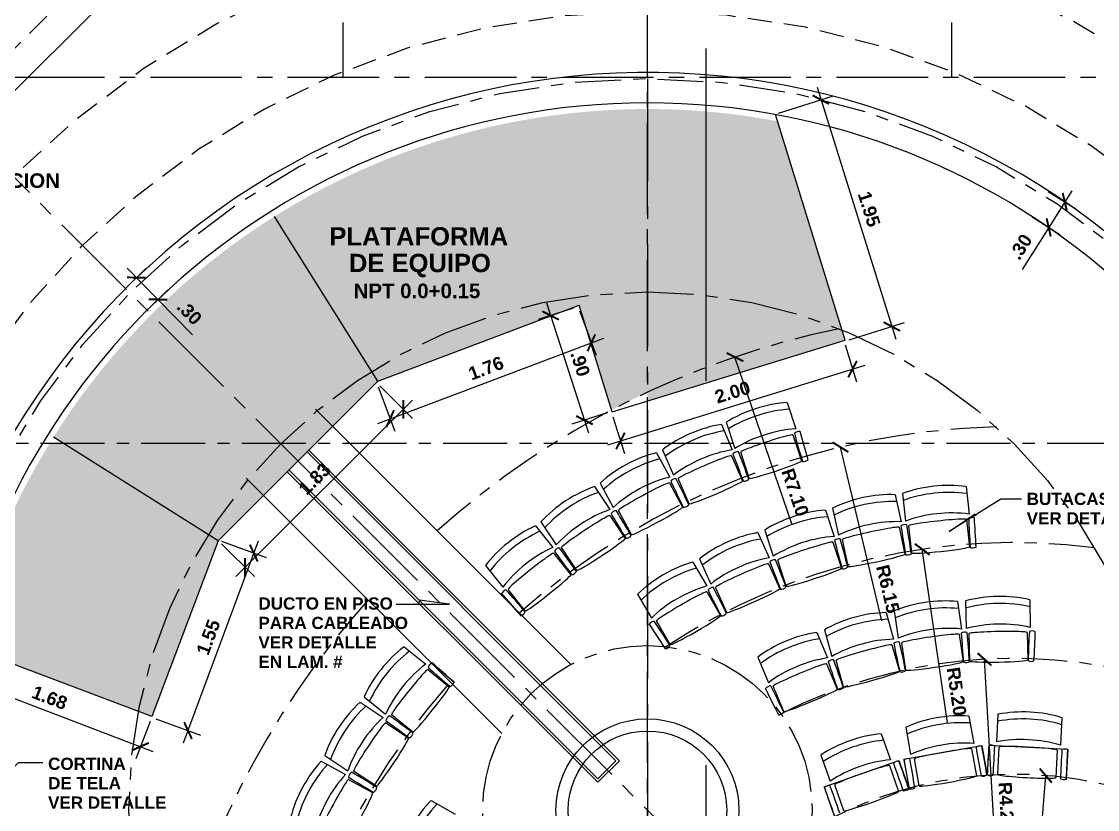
# Model space of a CAD drawing. Extents: x 504.5 to 598.6, y 648.3 to 688.4.
# Drawn here: x 520.12 to 528.94, y 668.08 to 674.54 of the extents above; entities that cross this region are included whole.
import ezdxf

# ---------------------------------------------------------------- set-up
doc = ezdxf.new("R2010")
doc.units = 0
doc.header["$MEASUREMENT"] = 0
for name, pattern in [('ACAD_ISO10W100', [18.5, 12, -3, 0.5, -3]), ('CENTER2', [1.125, 0.75, -0.125, 0.125, -0.125]), ('HIDDEN', [0.375, 0.25, -0.125])]:
    doc.linetypes.add(name, pattern=pattern)
doc.layers.get('0').update_dxf_attribs({"linetype": 'CONTINUOUS'})
doc.layers.get('DEFPOINTS').update_dxf_attribs({"linetype": 'CONTINUOUS'})
for name, color, linetype in [('2', 1, 'CONTINUOUS'), ('4', 3, 'CONTINUOUS'), ('6', 7, 'CONTINUOUS'), ('butacas', 1, 'CONTINUOUS'), ('EJES', 6, 'CENTER2'), ('equipo', 5, 'CONTINUOUS'), ('paredes', 2, 'CONTINUOUS'), ('PISO', 9, 'CONTINUOUS'), ('PROYECCIONES', 6, 'HIDDEN'), ('PUERTAS', 1, 'CONTINUOUS')]:
    doc.layers.add(name, color=color, linetype=linetype)
doc.styles.add('ALR4', font='sanssb__.ttf')
doc.dimstyles.new('1-50', dxfattribs={"dimscale": 0.6, "dimtxt": 0.18, "dimasz": 0.18, "dimexe": 0.18, "dimexo": 0.0625, "dimgap": 0.09, "dimtad": 1, "dimzin": 4, "dimdsep": 46, "dimtxsty": 'Standard', "dimblk1": 'ARCHTICK', "dimblk2": 'ARCHTICK', "dimsah": 1, "dimcen": 0.09, "dimdle": 0.18, "dimclrd": 6, "dimclre": 6, "dimclrt": 1, "dimadec": 0, "dimazin": 0, "dimtfac": 1, "dimtofl": 0, "dimtmove": 0, "dimatfit": 3, "dimldrblk": 'ARCHTICK', "dimfxl": 1, "dimtolj": 1, "dimtzin": 4, "dimarcsym": 0})

# ---------------------------------------------------------------- blocks, each defined once
blk = doc.blocks.new('butacas')
at = {"layer": 'butacas'}
for p, q in [((1.1466, 3.3432), (1.2163, 3.1273)), ((0.6466, 3.1819), (0.7162, 2.966)), ((0.6059, 3.1637), (0.6956, 2.9553)), ((1.1915, 3.078), (1.2624, 2.8645)), ((0.0745, 2.9321), (0.1823, 2.7325)), ((0.1234, 2.9558), (0.2131, 2.7474)), ((0.8351, 2.7227), (0.7642, 2.9362)), ((0.6889, 2.9075), (0.778, 2.7009)), ((-0.4343, 2.6545), (-0.3093, 2.4652)), ((-0.3877, 2.6824), (-0.2799, 2.4828)), ((0.1799, 2.6843), (0.2868, 2.4863)), ((0.3416, 2.5128), (0.2525, 2.7195)), ((2.6119, 2.6541), (2.6364, 2.4285)), ((2.0311, 2.5878), (2.0789, 2.366)), ((2.0896, 2.5973), (2.1141, 2.3717)), ((1.5175, 2.4771), (1.5653, 2.2553)), ((-0.3075, 2.4169), (-0.1835, 2.2292)), ((-0.1313, 2.2605), (-0.2382, 2.4584)), ((1.4604, 2.4616), (1.5309, 2.246)), ((2.6159, 2.3848), (2.6402, 2.1611)), ((-0.9166, 2.3331), (-0.7753, 2.1555)), ((-0.8727, 2.3649), (-0.7477, 2.1756)), ((0.961, 2.2982), (1.0316, 2.0826)), ((2.0631, 2.3204), (2.1105, 2.1005)), ((2.1678, 2.1098), (2.1435, 2.3334)), ((0.9058, 2.2769), (0.9984, 2.0698)), ((1.646, 2.0004), (1.5986, 2.2203)), ((-0.58, 1.9673), (-0.704, 2.1551)), ((1.5199, 2.199), (1.5899, 1.9852)), ((-0.7693, 2.1076), (-0.6292, 1.9316)), ((0.3734, 2.0355), (0.487, 1.8391)), ((0.4261, 2.0625), (0.5187, 1.8554)), ((1.1383, 1.8374), (1.0683, 2.0512)), ((-1.3277, 2.0059), (-1.1865, 1.8284)), ((0.9923, 2.0219), (1.0841, 1.8164)), ((-1.1998, 1.7796), (-1.0349, 1.5917)), ((-1.001, 1.6357), (-1.1411, 1.8117)), ((-0.0814, 1.7725), (0.0322, 1.5761)), ((0.4859, 1.7909), (0.5986, 1.5961)), ((0.6503, 1.6225), (0.5585, 1.8279)), ((2.5418, 1.7108), (2.5746, 1.4863)), ((2.608, 1.7163), (2.6123, 1.4894)), ((3.1334, 1.7261), (3.1376, 1.4992)), ((1.957, 1.6212), (2.0177, 1.4026)), ((2.022, 1.6349), (2.0547, 1.4104)), ((0.0115, 1.5294), (0.1487, 1.3204)), ((0.1872, 1.3582), (0.0745, 1.553)), ((1.388, 1.4586), (1.4759, 1.2494)), ((1.4508, 1.4804), (1.5116, 1.2619)), ((2.5557, 1.4419), (2.5882, 1.2193)), ((2.6423, 1.2237), (2.6381, 1.4487)), ((3.1133, 1.4575), (3.1174, 1.2326)), ((-1.9948, 1.3405), (-1.8177, 1.1988)), ((2.0046, 1.3562), (2.0649, 1.1394)), ((2.118, 1.1506), (2.0855, 1.3733)), ((0.9036, 1.2552), (0.9915, 1.046)), ((-1.8011, 1.1535), (-1.6254, 1.0129)), ((-1.7688, 1.212), (-1.5813, 1.0466)), ((1.4687, 1.2017), (1.5558, 0.9943)), ((1.6071, 1.0121), (1.5468, 1.2288)), ((0.9644, 1.0017), (1.0769, 0.7784)), ((1.1177, 0.8103), (1.0306, 1.0177)), ((-2.355, 0.8864), (-2.166, 0.7609)), ((-2.323, 0.9303), (-2.1459, 0.7886)), ((-2.1456, 0.7172), (-1.9581, 0.5927)), ((-1.9223, 0.6418), (-2.098, 0.7824)), ((2.6351, 0.7723), (2.6747, 0.5489)), ((2.8733, 0.7869), (2.8614, 0.5603)), ((3.398, 0.7594), (3.3861, 0.5328)), ((1.9172, 0.628), (1.9929, 0.4141)), ((2.1178, 0.6808), (2.1573, 0.4574)), ((2.101, 0.4182), (2.741, 0.5314)), ((2.741, 0.5314), (2.7846, 0.2853)), ((2.7977, 0.5349), (2.7846, 0.2853)), ((2.7977, 0.5349), (3.4468, 0.5009)), ((-2.6457, 0.4488), (-2.4567, 0.3233)), ((1.4219, 0.4529), (1.4975, 0.239)), ((2.6571, 0.5039), (2.6963, 0.2823)), ((2.8725, 0.2932), (2.8843, 0.5178)), ((3.3588, 0.4929), (3.347, 0.2683)), ((3.4468, 0.5009), (3.4337, 0.2512)), ((-2.6737, 0.4023), (-2.4744, 0.294)), ((1.4483, 0.1911), (2.0612, 0.4077)), ((1.9829, 0.3668), (2.0579, 0.1547)), ((2.0612, 0.4077), (2.1445, 0.172)), ((2.101, 0.4182), (2.1445, 0.172)), ((2.2284, 0.1996), (2.1892, 0.4211)), ((-2.2211, 0.1969), (-2.4085, 0.3214)), ((-2.4501, 0.2522), (-2.2525, 0.1448)), ((1.4483, 0.1911), (1.5317, -0.0446)), ((1.6099, -0.0037), (1.5349, 0.2084)), ((-1.7725, 0.0814), (-1.5761, -0.0322))]:
    blk.add_line(p, q, dxfattribs=at)
for centre, radius, start, end in [((1.243, 3.0444), 0.0607, 82.7048, 129.18553), ((7.9256, 4.8868), 6.9567, 194.95619, 196.93413), ((-5.4044, 1.0783), 6.9567, 14.95619, 16.93413), ((0.7431, 2.8784), 0.0607, 87.54027, 134.021), ((7.2467, 5.2777), 6.9567, 199.79166, 201.76961), ((-5.7148, 0.3591), 6.9567, 19.79166, 21.76961), ((1.2783, 2.9208), 0.0607, 262.7048, 309.18553), ((0.2364, 2.6601), 0.0607, 92.60601, 139.08673), ((6.5028, 5.6242), 6.9567, 204.8574, 206.83534), ((-5.9738, -0.4197), 6.9567, 24.8574, 26.83534), ((0.7887, 2.7583), 0.0607, 267.54027, 314.021), ((0.2925, 2.5444), 0.0607, 272.60601, 319.08673), ((-0.249, 2.3978), 0.0607, 97.67174, 144.15246), ((5.7311, 5.9037), 6.9567, 209.92313, 211.90107), ((-6.1631, -1.2183), 6.9567, 29.92313, 31.90107), ((2.6592, 2.3411), 0.0607, 69.98581, 116.46653), ((9.5835, 2.667), 6.9567, 182.2372, 184.21514), ((-4.2579, 1.8868), 6.9567, 2.2372, 4.21514), ((2.1107, 2.2814), 0.0607, 75.9451, 122.42582), ((8.9637, 3.3245), 6.9567, 188.19649, 190.17443), ((-4.7219, 1.1115), 6.9567, 8.19649, 10.17443), ((-0.183, 2.2876), 0.0607, 277.67174, 324.15246), ((1.5713, 2.1652), 0.0607, 81.90439, 128.38512), ((8.279, 3.9141), 6.9567, 194.15578, 196.13372), ((-5.1029, 0.2922), 6.9567, 14.15578, 16.13372), ((-0.7094, 2.0938), 0.0607, 102.73747, 149.21819), ((4.9378, 6.1139), 6.9567, 214.98886, 216.9668), ((-6.2811, -2.0304), 6.9567, 34.98886, 36.9668), ((2.6664, 2.2128), 0.0607, 249.98581, 296.46653), ((1.0469, 1.9935), 0.0607, 87.86369, 134.34441), ((7.5368, 4.4294), 6.9567, 200.11508, 202.09302), ((-5.3967, -0.5623), 6.9567, 20.11508, 22.09302), ((2.1312, 2.1546), 0.0607, 255.9451, 302.42582), ((-0.6339, 1.9897), 0.0607, 282.73747, 329.21819), ((1.6049, 2.0411), 0.0607, 261.90439, 308.38512), ((-1.1411, 1.7502), 0.0607, 107.8032, 154.28392), ((4.1291, 6.2533), 6.9567, 220.05459, 222.03253), ((-6.3269, -2.8498), 6.9567, 40.05459, 42.03253), ((0.5432, 1.7684), 0.0607, 93.82298, 140.3037), ((6.7451, 4.8649), 6.9567, 206.07437, 208.05231), ((-5.6003, -1.4426), 6.9567, 26.07437, 28.05231), ((1.0932, 1.8736), 0.0607, 267.86369, 314.34441), ((-1.0567, 1.6533), 0.0607, 287.8032, 334.28392), ((0.6016, 1.6539), 0.0607, 273.82298, 320.3037), ((0.0655, 1.4921), 0.0607, 99.78227, 146.263), ((5.9125, 5.2158), 6.9567, 212.03366, 214.0116), ((-5.7114, -2.3393), 6.9567, 32.03366, 34.0116), ((2.6007, 1.3998), 0.0607, 71.44592, 117.92664), ((9.5144, 1.9021), 6.9567, 183.69731, 185.67525), ((-4.3026, 0.7695), 6.9567, 3.69731, 5.67525), ((10.0745, 1.0373), 6.9567, 176.45952, 178.43746), ((3.1525, 1.4101), 0.0607, 64.20813, 110.68885), ((-3.7752, 1.6545), 6.9567, 356.45952, 358.43746), ((0.1356, 1.3843), 0.0607, 279.78227, 326.263), ((2.0545, 1.3201), 0.0607, 78.68371, 125.16443), ((8.8499, 2.6894), 6.9567, 190.9351, 192.91304), ((-4.7144, -0.175), 6.9567, 10.9351, 12.91304), ((-1.7396, 1.1533), 0.0607, 115.56797, 162.04869), ((2.8738, 6.3271), 6.9567, 227.81936, 229.7973), ((-6.2563, -4.1052), 6.9567, 47.81936, 49.7973), ((1.5227, 1.1722), 0.0607, 85.9215, 132.40222), ((8.0915, 3.3868), 6.9567, 198.17289, 200.15083), ((-5.0038, -1.1637), 6.9567, 18.17289, 20.15083), ((2.6112, 1.2717), 0.0607, 251.44592, 297.92664), ((3.1468, 1.2817), 0.0607, 244.20813, 290.68885), ((2.081, 1.1944), 0.0607, 258.68371, 305.16443), ((-1.6429, 1.0686), 0.0607, 295.56797, 342.04869), ((1.0138, 0.9585), 0.0607, 93.15929, 139.64001), ((7.2512, 3.983), 6.9567, 205.41068, 207.38862), ((-5.1664, -2.1811), 6.9567, 25.41068, 27.38862), ((1.5649, 1.0508), 0.0607, 265.9215, 312.40222), ((1.071, 0.8434), 0.0607, 273.15929, 319.64001), ((-2.0843, 0.7224), 0.0607, 120.6337, 167.11442), ((2.0543, 6.2834), 6.9567, 232.88509, 234.86303), ((-6.119, -4.9144), 6.9567, 52.88509, 54.86303), ((-1.9804, 0.6466), 0.0607, 300.6337, 347.11442), ((9.7383, 0.0456), 6.9567, 176.00738, 177.98533), ((2.8195, 0.473), 0.0607, 63.75599, 110.23672), ((2.727, 0.4673), 0.0607, 76.79074, 123.27146), ((9.5639, 1.6114), 6.9567, 189.04213, 191.02007), ((-4.0876, -0.8034), 6.9567, 9.04213, 11.02007), ((-4.1061, 0.772), 6.9567, 356.00738, 357.98533), ((10.3374, 0.0141), 6.9567, 176.00738, 177.98533), ((3.4186, 0.4415), 0.0607, 63.75599, 110.23672), ((-3.5069, 0.7406), 6.9567, 356.00738, 357.98533), ((2.0578, 0.3422), 0.0607, 86.22956, 132.71028), ((8.6146, 2.592), 6.9567, 198.48095, 200.45889), ((-4.4561, -2.0289), 6.9567, 18.48095, 20.45889), ((2.1362, 0.3628), 0.0607, 76.79074, 123.27146), ((8.9731, 1.5069), 6.9567, 189.04213, 191.02007), ((-4.6784, -0.9079), 6.9567, 9.04213, 11.02007), ((-2.3895, 0.2628), 0.0607, 125.69943, 172.18016), ((1.2418, 6.1675), 6.9567, 237.95082, 239.92877), ((-5.9108, -5.7082), 6.9567, 57.95082, 59.92877), ((2.7494, 0.3407), 0.0607, 256.79074, 303.27146), ((2.8127, 0.3446), 0.0607, 243.75599, 290.23672), ((-2.2794, 0.1965), 0.0607, 305.69943, 352.18016), ((1.4922, 0.1422), 0.0607, 86.22956, 132.71028), ((8.0489, 2.392), 6.9567, 198.48095, 200.45889), ((-5.0217, -2.2288), 6.9567, 18.48095, 20.45889), ((2.1585, 0.2362), 0.0607, 256.79074, 303.27146), ((3.4119, 0.3132), 0.0607, 243.75599, 290.23672), ((2.1007, 0.221), 0.0607, 266.22956, 312.71028)]:
    blk.add_arc(centre, radius, start, end, dxfattribs=at)
for centre, major_axis, ratio, start_param, end_param in [((0.9915, 2.9686), (0.5928, 0.1913), 0.547021, 1.135438, 2.006154), ((1.0091, 2.9138), (0.5928, 0.1913), 0.547021, 1.135438, 2.006154), ((0.4869, 2.776), (0.572, 0.2465), 0.547021, 1.135438, 2.006154), ((0.5096, 2.7232), (0.572, 0.2465), 0.547021, 1.135438, 2.006154), ((1.0611, 2.7526), (0.5928, 0.1913), 0.547021, 1.135438, 2.006154), ((0.9779, 3.0071), (0.2136, 0.0709), 0.055531, 0, 3.141593), ((-0.0098, 2.5354), (0.548, 0.2961), 0.547021, 1.135438, 2.006154), ((0.5767, 2.5677), (0.572, 0.2465), 0.547021, 1.135438, 2.006154), ((0.4707, 2.8135), (0.2182, 0.094), 0.05261, 0, 3.141593), ((0.0176, 2.4848), (0.548, 0.2961), 0.547021, 1.135438, 2.006154), ((1.0488, 2.7936), (0.2136, 0.0709), 0.055531, 3.141593, 6.283185), ((-0.4832, 2.2519), (0.5198, 0.3433), 0.547021, 1.135438, 2.006154), ((0.0981, 2.3358), (0.548, 0.2961), 0.547021, 1.135438, 2.006154), ((-0.0292, 2.5713), (0.209, 0.1129), 0.05261, 0, 3.141593), ((0.5598, 2.6069), (0.2182, 0.094), 0.05261, 3.141593, 6.283185), ((2.3841, 2.3185), (0.6192, 0.0673), 0.547021, 1.135438, 2.006154), ((-0.4515, 2.204), (0.5198, 0.3433), 0.547021, 1.135438, 2.006154), ((1.8394, 2.2305), (0.6089, 0.1313), 0.547021, 1.135438, 2.006154), ((2.3903, 2.2614), (0.6192, 0.0673), 0.547021, 1.135438, 2.006154), ((0.0778, 2.3734), (0.209, 0.1129), 0.05261, 3.141593, 6.283185), ((1.8515, 2.1743), (0.6089, 0.1313), 0.547021, 1.135438, 2.006154), ((-0.3582, 2.0626), (0.5198, 0.3433), 0.547021, 1.135438, 2.006154), ((-0.5057, 2.286), (0.1983, 0.1309), 0.05261, 0, 3.141593), ((1.3068, 2.0863), (0.592, 0.1938), 0.547021, 1.135438, 2.006154), ((1.3247, 2.0317), (0.592, 0.1938), 0.547021, 1.135438, 2.006154), ((2.4087, 2.093), (0.6192, 0.0673), 0.547021, 1.135438, 2.006154), ((2.3797, 2.3591), (0.2362, 0.0257), 0.05261, 0, 3.141593), ((-0.9298, 1.9277), (0.4874, 0.3879), 0.547021, 1.135438, 2.006154), ((1.8872, 2.0087), (0.6089, 0.1313), 0.547021, 1.135438, 2.006154), ((1.8308, 2.2704), (0.2323, 0.0501), 0.05261, 0, 3.141593), ((-0.894, 1.8828), (0.4874, 0.3879), 0.547021, 1.135438, 2.006154), ((-0.3817, 2.0983), (0.1983, 0.1309), 0.05261, 3.141593, 6.283185), ((0.792, 1.8876), (0.5687, 0.2542), 0.547021, 1.135438, 2.006154), ((0.8155, 1.8351), (0.5687, 0.2542), 0.547021, 1.135438, 2.006154), ((1.3774, 1.8707), (0.592, 0.1938), 0.547021, 1.135438, 2.006154), ((1.2941, 2.1251), (0.2258, 0.0739), 0.05261, 0, 3.141593), ((-0.7885, 1.7502), (0.4874, 0.3879), 0.547021, 1.135438, 2.006154), ((2.404, 2.1355), (0.2362, 0.0257), 0.05261, 3.141593, 6.283185), ((-0.9552, 1.9597), (0.1859, 0.1479), 0.05261, 0, 3.141593), ((0.3007, 1.6366), (0.5392, 0.3119), 0.547021, 1.135438, 2.006154), ((0.8846, 1.6805), (0.5687, 0.2542), 0.547021, 1.135438, 2.006154), ((1.8782, 2.0504), (0.2323, 0.0501), 0.05261, 3.141593, 6.283185), ((0.3294, 1.5868), (0.5392, 0.3119), 0.547021, 1.135438, 2.006154), ((0.7754, 1.9249), (0.2169, 0.097), 0.05261, 0, 3.141593), ((1.3641, 1.9113), (0.2258, 0.0739), 0.05261, 3.141593, 6.283185), ((-0.8151, 1.7836), (0.1859, 0.1479), 0.05261, 3.141593, 6.283185), ((0.4143, 1.4402), (0.5392, 0.3119), 0.547021, 1.135438, 2.006154), ((0.2802, 1.6719), (0.2057, 0.119), 0.05261, 0, 3.141593), ((0.8672, 1.7195), (0.2169, 0.097), 0.05261, 3.141593, 6.283185), ((2.8765, 1.4123), (0.6228, 0.0116), 0.547021, 1.135438, 2.006154), ((2.3265, 1.3672), (0.6164, 0.09), 0.547021, 1.135438, 2.006154), ((2.8775, 1.3548), (0.6228, 0.0116), 0.547021, 1.135438, 2.006154), ((0.3929, 1.4772), (0.2057, 0.119), 0.05261, 3.141593, 6.283185), ((1.7866, 1.2532), (0.6001, 0.1669), 0.547021, 1.135438, 2.006154), ((2.3348, 1.3103), (0.6164, 0.09), 0.547021, 1.135438, 2.006154), ((1.8021, 1.1978), (0.6001, 0.1669), 0.547021, 1.135438, 2.006154), ((2.3593, 1.1427), (0.6164, 0.09), 0.547021, 1.135438, 2.006154), ((2.8807, 1.1854), (0.6228, 0.0116), 0.547021, 1.135438, 2.006154), ((1.2654, 1.0721), (0.5743, 0.2412), 0.547021, 1.135438, 2.006154), ((2.3206, 1.4076), (0.2351, 0.0343), 0.05261, 0, 3.141593), ((2.8757, 1.4531), (0.2376, 0.0044), 0.05261, 0, 3.141593), ((-1.9177, 0.9424), (0.3891, 0.4864), 0.547021, 1.135438, 2.006154), ((1.2877, 1.0191), (0.5743, 0.2412), 0.547021, 1.135438, 2.006154), ((1.8474, 1.0346), (0.6001, 0.1669), 0.547021, 1.135438, 2.006154), ((1.7757, 1.2925), (0.2289, 0.0637), 0.05261, 0, 3.141593), ((-1.8728, 0.9065), (0.3891, 0.4864), 0.547021, 1.135438, 2.006154), ((1.3533, 0.8629), (0.5743, 0.2412), 0.547021, 1.135438, 2.006154), ((-1.7405, 0.8007), (0.3891, 0.4864), 0.547021, 1.135438, 2.006154), ((-1.9496, 0.9679), (0.1484, 0.1855), 0.05261, 0, 3.141593), ((1.2496, 1.1097), (0.2191, 0.092), 0.05261, 0, 3.141593), ((2.3531, 1.1849), (0.2351, 0.0343), 0.05261, 3.141593, 6.283185), ((2.8799, 1.2281), (0.2376, 0.0044), 0.05261, 3.141593, 6.283185), ((1.836, 1.0757), (0.2289, 0.0637), 0.05261, 3.141593, 6.283185), ((-1.7739, 0.8274), (0.1484, 0.1855), 0.05261, 3.141593, 6.283185), ((1.3368, 0.9023), (0.2191, 0.092), 0.05261, 3.141593, 6.283185), ((-2.243, 0.4967), (0.3446, 0.5189), 0.547021, 1.135438, 2.006154), ((-2.1951, 0.4649), (0.3446, 0.5189), 0.547021, 1.135438, 2.006154), ((3.1194, 0.4646), (-0.622, 0.0326), 0.547021, 4.277031, 5.147747), ((-2.054, 0.3712), (0.3446, 0.5189), 0.547021, 1.135438, 2.006154), ((-2.277, 0.5193), (0.1315, 0.1979), 0.05261, 0, 3.141593), ((2.4303, 0.4223), (0.6134, 0.1085), 0.547021, 1.135438, 2.006154), ((2.4403, 0.3657), (0.6134, 0.1085), 0.547021, 1.135438, 2.006154), ((3.1164, 0.4072), (-0.622, 0.0326), 0.547021, 4.277031, 5.147747), ((1.7725, 0.2491), (0.5873, 0.2076), 0.547021, 1.135438, 2.006154), ((-2.0896, 0.3948), (0.1315, 0.1979), 0.05261, 3.141593, 6.283185), ((1.7917, 0.1949), (0.5873, 0.2076), 0.547021, 1.135438, 2.006154), ((2.4698, 0.1989), (0.6134, 0.1085), 0.547021, 1.135438, 2.006154), ((3.1075, 0.2381), (-0.622, 0.0326), 0.547021, 4.277031, 5.147747), ((2.4232, 0.4625), (0.234, 0.0414), 0.05261, 0, 3.141593), ((3.1216, 0.5054), (-0.2373, 0.0125), 0.05261, 3.141593, 6.283185), ((-2.5277, 0.024), (0.2975, 0.5473), 0.547021, 1.135438, 2.006154), ((-2.4772, -0.0035), (0.2975, 0.5473), 0.547021, 1.135438, 2.006154), ((1.8482, 0.0352), (0.5873, 0.2076), 0.547021, 1.135438, 2.006154), ((1.7589, 0.2876), (0.224, 0.0792), 0.05261, 0, 3.141593), ((-2.3284, -0.0844), (0.2975, 0.5473), 0.547021, 1.135438, 2.006154), ((2.4624, 0.241), (0.234, 0.0414), 0.05261, 3.141593, 6.283185), ((3.1098, 0.2807), (-0.2373, 0.0125), 0.05261, 0, 3.141593), ((-2.5636, 0.0435), (0.1135, 0.2088), 0.05261, 0, 3.141593), ((-2.3659, -0.064), (0.1135, 0.2088), 0.05261, 3.141593, 6.283185), ((1.8339, 0.0755), (0.224, 0.0792), 0.05261, 3.141593, 6.283185), ((-1.6366, -0.3007), (0.3119, 0.5392), 0.547021, 1.135438, 2.006154), ((-1.5868, -0.3294), (0.3119, 0.5392), 0.547021, 1.135438, 2.006154)]:
    blk.add_ellipse(centre, major_axis=major_axis, ratio=ratio, start_param=start_param, end_param=end_param, dxfattribs=at)
blk = doc.blocks.new('_ARCHTICK')
at = {"color": 0, "linetype": 'ByBlock', "const_width": 0.15}
blk.add_lwpolyline([(-0.5, -0.5), (0.5, 0.5)], dxfattribs=at)
blk = doc.blocks.new('*D75')
at = {"color": 6, "linetype": 'ByBlock', "transparency": 16777216}
blk.add_arc((534.2623, 671.099), 2.0286, 90, 135, dxfattribs=at)
at = {"layer": 'DEFPOINTS', "color": 0, "linetype": 'ByBlock', "transparency": 16777216}
for p in [(534.2623, 683.009), (523.6674, 681.6939), (533.7373, 673.0584), (536.1168, 669.2445), (534.2623, 649.3383)]:
    blk.add_point(p, dxfattribs=at)
at = {"color": 6, "linetype": 'ByBlock', "transparency": 16777216, "xscale": 0.108, "yscale": 0.108, "zscale": 0.108}
for p, rotation in [((534.2623, 673.1276), 359.9999999999992), ((532.8279, 672.5334), 224.9999999999957)]:
    blk.add_blockref('_ARCHTICK', p, dxfattribs=dict(at, rotation=rotation))
at = {"color": 1, "linetype": 'ByBlock', "transparency": 16777216, "insert": (533.444, 673.0746), "char_height": 0.108, "attachment_point": 5, "rotation": 22.5, "style": 'ALR4'}
blk.add_mtext('\\A1;45.00°', dxfattribs=at)
blk = doc.blocks.new('*D199')
at = {"color": 6, "linetype": 'ByBlock', "transparency": 16777216}
for p, q in [((520.7537, 675.5582), (521.2771, 675.0348)), ((518.2017, 672.1122), (521.2771, 675.1876))]:
    blk.add_line(p, q, dxfattribs=at)
at = {"layer": 'DEFPOINTS', "color": 0, "linetype": 'ByBlock', "transparency": 16777216}
for p in [(520.7272, 675.5847), (521.2007, 675.1112), (517.8046, 672.662)]:
    blk.add_point(p, dxfattribs=at)
at = {"color": 6, "linetype": 'ByBlock', "transparency": 16777216, "xscale": 0.108, "yscale": 0.108, "zscale": 0.108}
for p, rotation in [((521.2007, 675.1112), 44.99999999999545), ((518.2781, 672.1885), 224.9999999999954)]:
    blk.add_blockref('_ARCHTICK', p, dxfattribs=dict(at, rotation=rotation))
at = {"color": 1, "linetype": 'ByBlock', "transparency": 16777216, "insert": (519.6618, 673.7275), "char_height": 0.108, "attachment_point": 5, "rotation": 45, "style": 'ALR4'}
blk.add_mtext('\\A1;4.13', dxfattribs=at)
blk = doc.blocks.new('*D208')
at = {"color": 6, "linetype": 'ByBlock', "transparency": 16777216}
blk.add_arc((520.7585, 675.5099), 0.6344, 225, 360, dxfattribs=at)
at = {"layer": 'DEFPOINTS', "color": 0, "linetype": 'ByBlock', "transparency": 16777216}
for p in [(520.7585, 675.5099), (520.7585, 675.5099), (522.1827, 675.5099), (520.7585, 674.8755), (517.8576, 672.609)]:
    blk.add_point(p, dxfattribs=at)
at = {"color": 6, "linetype": 'ByBlock', "transparency": 16777216, "xscale": 0.108, "yscale": 0.108, "zscale": 0.108}
for p, rotation in [((521.3929, 675.5099), 89.99999999999113), ((520.3099, 675.0613), 134.9999999999972)]:
    blk.add_blockref('_ARCHTICK', p, dxfattribs=dict(at, rotation=rotation))
at = {"color": 1, "linetype": 'ByBlock', "transparency": 16777216, "insert": (520.9592, 675.0252), "char_height": 0.108, "attachment_point": 5, "rotation": 22.5, "style": 'ALR4'}
blk.add_mtext('\\A1;135.00°', dxfattribs=at)
blk = doc.blocks.new('*D209')
at = {"color": 6, "linetype": 'ByBlock', "transparency": 16777216}
blk.add_arc((529.7454, 675.5099), 0.5415, 180, 315, dxfattribs=at)
at = {"layer": 'DEFPOINTS', "color": 0, "linetype": 'ByBlock', "transparency": 16777216}
for p in [(528.3212, 675.5099), (529.7454, 675.5099), (529.7454, 675.5099), (529.3625, 675.127), (532.6463, 672.609)]:
    blk.add_point(p, dxfattribs=at)
at = {"color": 6, "linetype": 'ByBlock', "transparency": 16777216, "xscale": 0.108, "yscale": 0.108, "zscale": 0.108}
for p, rotation in [((529.2039, 675.5099), 90.0000000000166), ((530.1283, 675.127), 45.00000000000025)]:
    blk.add_blockref('_ARCHTICK', p, dxfattribs=dict(at, rotation=rotation))
at = {"color": 1, "linetype": 'ByBlock', "transparency": 16777216, "insert": (529.5802, 675.1111), "char_height": 0.108, "attachment_point": 5, "rotation": 337.5, "style": 'ALR4'}
blk.add_mtext('\\A1;135.00°', dxfattribs=at)
blk = doc.blocks.new('*D228')
at = {"color": 6, "linetype": 'ByBlock', "transparency": 16777216}
for p, q in [((528.5479, 673.1555), (528.7755, 673.0125)), ((528.7415, 673.1614), (528.5527, 672.8608)), ((528.4165, 672.9464), (528.6442, 672.8034)), ((528.5527, 672.8608), (528.3364, 672.5163))]:
    blk.add_line(p, q, dxfattribs=at)
at = {"layer": 'DEFPOINTS', "color": 0, "linetype": 'ByBlock', "transparency": 16777216}
for p in [(528.5161, 673.1754), (528.3848, 672.9663), (528.5527, 672.8608)]:
    blk.add_point(p, dxfattribs=at)
at = {"color": 6, "linetype": 'ByBlock', "transparency": 16777216, "xscale": 0.108, "yscale": 0.108, "zscale": 0.108}
for p, rotation in [((528.6841, 673.07), 57.86910386393887), ((528.5527, 672.8608), 237.8691038639389)]:
    blk.add_blockref('_ARCHTICK', p, dxfattribs=dict(at, rotation=rotation))
at = {"color": 1, "linetype": 'ByBlock', "transparency": 16777216, "insert": (528.3229, 672.7012), "char_height": 0.108, "attachment_point": 5, "rotation": 57.8691, "style": 'ALR4'}
blk.add_mtext('\\A1;.30', dxfattribs=at)
blk = doc.blocks.new('*D229')
at = {"color": 6, "linetype": 'ByBlock', "transparency": 16777216}
for p, q in [((520.9875, 672.52), (521.2392, 672.2629)), ((521.0002, 672.3812), (521.1403, 672.5183)), ((521.1763, 672.2013), (521.3164, 672.3385)), ((521.2392, 672.2629), (521.5238, 671.9723))]:
    blk.add_line(p, q, dxfattribs=at)
at = {"layer": 'DEFPOINTS', "color": 0, "linetype": 'ByBlock', "transparency": 16777216}
for p in [(520.9734, 672.3549), (521.2392, 672.2629), (521.1495, 672.1751)]:
    blk.add_point(p, dxfattribs=at)
at = {"color": 6, "linetype": 'ByBlock', "transparency": 16777216, "xscale": 0.108, "yscale": 0.108, "zscale": 0.108}
for p, rotation in [((521.0631, 672.4428), 134.3948325946504), ((521.2392, 672.2629), 314.3948325946504)]:
    blk.add_blockref('_ARCHTICK', p, dxfattribs=dict(at, rotation=rotation))
at = {"color": 1, "linetype": 'ByBlock', "transparency": 16777216, "insert": (521.4977, 672.1558), "char_height": 0.108, "attachment_point": 5, "rotation": 314.39483, "style": 'ALR4'}
blk.add_mtext('\\A1;.30', dxfattribs=at)
blk = doc.blocks.new('*D232')
at = {"color": 6, "linetype": 'ByBlock', "transparency": 16777216}
blk.add_line((528.3859, 666.7013), (528.5168, 668.359), dxfattribs=at)
at = {"layer": 'DEFPOINTS', "color": 0, "linetype": 'ByBlock', "transparency": 16777216}
for p in [(528.5168, 668.359), (528.2571, 665.0693)]:
    blk.add_point(p, dxfattribs=at)
at = {"color": 6, "linetype": 'ByBlock', "transparency": 16777216, "xscale": 0.108, "yscale": 0.108, "zscale": 0.108, "rotation": 85.48768136401183}
blk.add_blockref('_ARCHTICK', (528.5168, 668.359), dxfattribs=at)
at = {"color": 1, "linetype": 'ByBlock', "transparency": 16777216, "insert": (528.2956, 666.952), "char_height": 0.108, "attachment_point": 5, "rotation": 85.48768, "style": 'ALR4'}
blk.add_mtext('\\A1;R3.30', dxfattribs=at)
blk = doc.blocks.new('*D233')
at = {"color": 6, "linetype": 'ByBlock', "transparency": 16777216}
blk.add_line((528.098, 667.8566), (528.0149, 669.3124), dxfattribs=at)
at = {"layer": 'DEFPOINTS', "color": 0, "linetype": 'ByBlock', "transparency": 16777216}
for p in [(528.0149, 669.3124), (528.2571, 665.0693)]:
    blk.add_point(p, dxfattribs=at)
at = {"color": 6, "linetype": 'ByBlock', "transparency": 16777216, "xscale": 0.108, "yscale": 0.108, "zscale": 0.108, "rotation": 93.26709858983757}
blk.add_blockref('_ARCHTICK', (528.0149, 669.3124), dxfattribs=at)
at = {"color": 1, "linetype": 'ByBlock', "transparency": 16777216, "insert": (528.1939, 668.1054), "char_height": 0.108, "attachment_point": 5, "rotation": 273.2671, "style": 'ALR4'}
blk.add_mtext('\\A1;R4.25', dxfattribs=at)
blk = doc.blocks.new('*D234')
at = {"color": 6, "linetype": 'ByBlock', "transparency": 16777216}
blk.add_line((527.7126, 668.7917), (527.5045, 670.2145), dxfattribs=at)
at = {"layer": 'DEFPOINTS', "color": 0, "linetype": 'ByBlock', "transparency": 16777216}
for p in [(527.5045, 670.2145), (528.2571, 665.0693)]:
    blk.add_point(p, dxfattribs=at)
at = {"color": 6, "linetype": 'ByBlock', "transparency": 16777216, "xscale": 0.108, "yscale": 0.108, "zscale": 0.108, "rotation": 98.32215670160157}
blk.add_blockref('_ARCHTICK', (527.5045, 670.2145), dxfattribs=at)
at = {"color": 1, "linetype": 'ByBlock', "transparency": 16777216, "insert": (527.7862, 669.0479), "char_height": 0.108, "attachment_point": 5, "rotation": 278.32216, "style": 'ALR4'}
blk.add_mtext('\\A1;R5.20', dxfattribs=at)
blk = doc.blocks.new('*D235')
at = {"color": 6, "linetype": 'ByBlock', "transparency": 16777216}
blk.add_line((527.1729, 669.627), (526.8338, 671.0523), dxfattribs=at)
at = {"layer": 'DEFPOINTS', "color": 0, "linetype": 'ByBlock', "transparency": 16777216}
for p in [(526.8338, 671.0523), (528.2571, 665.0693)]:
    blk.add_point(p, dxfattribs=at)
at = {"color": 6, "linetype": 'ByBlock', "transparency": 16777216, "xscale": 0.108, "yscale": 0.108, "zscale": 0.108, "rotation": 103.3816559402853}
blk.add_blockref('_ARCHTICK', (526.8338, 671.0523), dxfattribs=at)
at = {"color": 1, "linetype": 'ByBlock', "transparency": 16777216, "insert": (527.2235, 669.8888), "char_height": 0.108, "attachment_point": 5, "rotation": 283.38166, "style": 'ALR4'}
blk.add_mtext('\\A1;R6.15', dxfattribs=at)
blk = doc.blocks.new('*D236')
at = {"color": 6, "linetype": 'ByBlock', "transparency": 16777216}
blk.add_line((526.4374, 670.4158), (525.9695, 671.7906), dxfattribs=at)
at = {"layer": 'DEFPOINTS', "color": 0, "linetype": 'ByBlock', "transparency": 16777216}
for p in [(525.9695, 671.7906), (528.2571, 665.0693)]:
    blk.add_point(p, dxfattribs=at)
at = {"color": 6, "linetype": 'ByBlock', "transparency": 16777216, "xscale": 0.108, "yscale": 0.108, "zscale": 0.108, "rotation": 108.7961298696846}
blk.add_blockref('_ARCHTICK', (525.9695, 671.7906), dxfattribs=at)
at = {"color": 1, "linetype": 'ByBlock', "transparency": 16777216, "insert": (526.463, 670.6811), "char_height": 0.108, "attachment_point": 5, "rotation": 288.79613, "style": 'ALR4'}
blk.add_mtext('\\A1;R7.10', dxfattribs=at)
blk = doc.blocks.new('*D237')
at = {"color": 6, "linetype": 'ByBlock', "transparency": 16777216}
for p, q in [((519.6089, 669.4007), (519.4914, 669.0927)), ((519.429, 669.2321), (521.1963, 668.5578)), ((521.1744, 668.8033), (521.0569, 668.4954))]:
    blk.add_line(p, q, dxfattribs=at)
at = {"layer": 'DEFPOINTS', "color": 0, "linetype": 'ByBlock', "transparency": 16777216}
for p in [(519.6223, 669.4357), (521.1878, 668.8384), (521.0954, 668.5963)]:
    blk.add_point(p, dxfattribs=at)
at = {"color": 6, "linetype": 'ByBlock', "transparency": 16777216, "xscale": 0.108, "yscale": 0.108, "zscale": 0.108}
for p, rotation in [((519.5299, 669.1936), 159.1143863293706), ((521.0954, 668.5963), 339.1143863293706)]:
    blk.add_blockref('_ARCHTICK', p, dxfattribs=dict(at, rotation=rotation))
at = {"color": 1, "linetype": 'ByBlock', "transparency": 16777216, "insert": (520.3518, 668.9975), "char_height": 0.108, "attachment_point": 5, "rotation": 339.11439, "style": 'ALR4'}
blk.add_mtext('\\A1;1.68', dxfattribs=at)
blk = doc.blocks.new('*D238')
at = {"color": 6, "linetype": 'ByBlock', "transparency": 16777216}
for p, q in [((521.4487, 668.6266), (522.0624, 670.2847)), ((521.7616, 670.2809), (522.1262, 670.1459)), ((521.2229, 668.8253), (521.5875, 668.6904))]:
    blk.add_line(p, q, dxfattribs=at)
at = {"layer": 'DEFPOINTS', "color": 0, "linetype": 'ByBlock', "transparency": 16777216}
for p in [(521.7264, 670.2939), (522.0249, 670.1834), (521.1878, 668.8384)]:
    blk.add_point(p, dxfattribs=at)
at = {"color": 6, "linetype": 'ByBlock', "transparency": 16777216, "xscale": 0.108, "yscale": 0.108, "zscale": 0.108}
for p, rotation in [((522.0249, 670.1834), 69.6913385372385), ((521.4862, 668.7279), 249.6913385372385)]:
    blk.add_blockref('_ARCHTICK', p, dxfattribs=dict(at, rotation=rotation))
at = {"color": 1, "linetype": 'ByBlock', "transparency": 16777216, "insert": (521.6525, 669.4938), "char_height": 0.108, "attachment_point": 5, "rotation": 69.69134, "style": 'ALR4'}
blk.add_mtext('\\A1;1.55', dxfattribs=at)
blk = doc.blocks.new('*D239')
at = {"color": 6, "linetype": 'ByBlock', "transparency": 16777216}
for p, q in [((523.0575, 671.5546), (523.3261, 671.2859)), ((521.8772, 669.9903), (523.3261, 671.4386)), ((521.7614, 670.2589), (522.0299, 669.9902))]:
    blk.add_line(p, q, dxfattribs=at)
at = {"layer": 'DEFPOINTS', "color": 0, "linetype": 'ByBlock', "transparency": 16777216}
for p in [(523.031, 671.5811), (523.2497, 671.3623), (521.7348, 670.2855)]:
    blk.add_point(p, dxfattribs=at)
at = {"color": 6, "linetype": 'ByBlock', "transparency": 16777216, "xscale": 0.108, "yscale": 0.108, "zscale": 0.108}
for p, rotation in [((523.2497, 671.3623), 44.98909238692352), ((521.9536, 670.0666), 224.9890923869235)]:
    blk.add_blockref('_ARCHTICK', p, dxfattribs=dict(at, rotation=rotation))
at = {"color": 1, "linetype": 'ByBlock', "transparency": 16777216, "insert": (522.5241, 670.7921), "char_height": 0.108, "attachment_point": 5, "rotation": 44.98909, "style": 'ALR4'}
blk.add_mtext('\\A1;1.83', dxfattribs=at)
blk = doc.blocks.new('*D240')
at = {"color": 6, "linetype": 'ByBlock', "transparency": 16777216}
for p, q in [((524.6939, 672.1686), (524.8304, 671.807)), ((523.0416, 671.2473), (524.8933, 671.9461)), ((523.0442, 671.546), (523.1807, 671.1844))]:
    blk.add_line(p, q, dxfattribs=at)
at = {"layer": 'DEFPOINTS', "color": 0, "linetype": 'ByBlock', "transparency": 16777216}
for p in [(524.6806, 672.2037), (524.7922, 671.908), (523.031, 671.5811)]:
    blk.add_point(p, dxfattribs=at)
at = {"color": 6, "linetype": 'ByBlock', "transparency": 16777216, "xscale": 0.108, "yscale": 0.108, "zscale": 0.108}
for p, rotation in [((524.7922, 671.908), 20.67687819716033), ((523.1426, 671.2854), 200.6768781971603)]:
    blk.add_blockref('_ARCHTICK', p, dxfattribs=dict(at, rotation=rotation))
at = {"color": 1, "linetype": 'ByBlock', "transparency": 16777216, "insert": (523.9287, 671.6994), "char_height": 0.108, "attachment_point": 5, "rotation": 20.67688, "style": 'ALR4'}
blk.add_mtext('\\A1;1.76', dxfattribs=at)
blk = doc.blocks.new('*D241')
at = {"color": 6, "linetype": 'ByBlock', "transparency": 16777216}
for p, q in [((524.645, 672.1922), (524.3552, 672.0984)), ((524.4247, 672.2344), (524.7689, 671.1707)), ((524.9227, 671.334), (524.6329, 671.2402))]:
    blk.add_line(p, q, dxfattribs=at)
at = {"layer": 'DEFPOINTS', "color": 0, "linetype": 'ByBlock', "transparency": 16777216}
for p in [(524.6806, 672.2037), (524.9584, 671.3455), (524.7357, 671.2735)]:
    blk.add_point(p, dxfattribs=at)
at = {"color": 6, "linetype": 'ByBlock', "transparency": 16777216, "xscale": 0.108, "yscale": 0.108, "zscale": 0.108}
for p, rotation in [((524.4579, 672.1316), 107.9343185921435), ((524.7357, 671.2735), 287.9343185921435)]:
    blk.add_blockref('_ARCHTICK', p, dxfattribs=dict(at, rotation=rotation))
at = {"color": 1, "linetype": 'ByBlock', "transparency": 16777216, "insert": (524.7012, 671.7363), "char_height": 0.108, "attachment_point": 5, "rotation": 287.93432, "style": 'ALR4'}
blk.add_mtext('\\A1;.90', dxfattribs=at)
blk = doc.blocks.new('*D242')
at = {"color": 6, "linetype": 'ByBlock', "transparency": 16777216}
for p, q in [((526.8716, 671.8902), (526.9649, 671.5889)), ((524.9277, 671.0712), (527.0362, 671.724)), ((524.9695, 671.3013), (525.0628, 671))]:
    blk.add_line(p, q, dxfattribs=at)
at = {"layer": 'DEFPOINTS', "color": 0, "linetype": 'ByBlock', "transparency": 16777216}
for p in [(526.8605, 671.9261), (526.933, 671.6921), (524.9584, 671.3371)]:
    blk.add_point(p, dxfattribs=at)
at = {"color": 6, "linetype": 'ByBlock', "transparency": 16777216, "xscale": 0.108, "yscale": 0.108, "zscale": 0.108}
for p, rotation in [((526.933, 671.6921), 17.20339361398522), ((525.0308, 671.1031), 197.2033936139853)]:
    blk.add_blockref('_ARCHTICK', p, dxfattribs=dict(at, rotation=rotation))
at = {"color": 1, "linetype": 'ByBlock', "transparency": 16777216, "insert": (525.9495, 671.5024), "char_height": 0.108, "attachment_point": 5, "rotation": 17.20339, "style": 'ALR4'}
blk.add_mtext('\\A1;2.00', dxfattribs=at)
blk = doc.blocks.new('*D243')
at = {"color": 6, "linetype": 'ByBlock', "transparency": 16777216}
for p, q in [((526.3255, 673.7919), (526.7772, 673.9329)), ((526.6419, 674.0038), (527.287, 671.9383)), ((526.9062, 671.9325), (527.3579, 672.0736))]:
    blk.add_line(p, q, dxfattribs=at)
at = {"layer": 'DEFPOINTS', "color": 0, "linetype": 'ByBlock', "transparency": 16777216}
for p in [(526.2897, 673.7807), (527.2548, 672.0414), (526.8705, 671.9213)]:
    blk.add_point(p, dxfattribs=at)
at = {"color": 6, "linetype": 'ByBlock', "transparency": 16777216, "xscale": 0.108, "yscale": 0.108, "zscale": 0.108}
for p, rotation in [((526.6741, 673.9007), 107.3454666338773), ((527.2548, 672.0414), 287.3454666338773)]:
    blk.add_blockref('_ARCHTICK', p, dxfattribs=dict(at, rotation=rotation))
at = {"color": 1, "linetype": 'ByBlock', "transparency": 16777216, "insert": (527.0693, 673.0038), "char_height": 0.108, "attachment_point": 5, "rotation": 287.34547, "style": 'ALR4'}
blk.add_mtext('\\A1;1.95', dxfattribs=at)

msp = doc.modelspace()

# ---------------------------------------------------------------- hatches: boundary and pattern name
at = {"layer": 'PROYECCIONES'}
h = msp.add_hatch(dxfattribs=at)
h.set_pattern_fill('CROSS,_O', color=256, scale=0.3)
h.set_pattern_definition([(0, (-527.54403, -568.65473), (0.075, 0.075), [0.0375, -0.1125]), (90, (-527.52528, -568.67348), (-0.075, 0.075), [0.0375, -0.1125])])
h.paths.add_polyline_path([(525.2519, 672.3245), (525.2519, 673.8245, 0.14114), (522.1935, 672.9436), (522.9913, 671.6734, -0.14114)])
h.paths.add_polyline_path([(522.9913, 671.6734), (523.0422, 671.5923), (524.6916, 672.2168), (524.9573, 671.3559, -0.01158), (525.2519, 671.5019), (525.2519, 672.3245, 0.14114)])
h.paths.add_polyline_path([(525.2519, 671.5019, -0.058512), (526.8238, 672.0231, 0.094999), (525.2519, 672.3245)])
h.paths.add_polyline_path([(526.8732, 671.9302), (526.8474, 672.0136, 0.001493), (526.8238, 672.0231, 0.058512), (525.2519, 671.5019), (525.2519, 671.4298)])
h.paths.add_polyline_path([(526.8474, 672.0136), (526.3194, 673.7245, 0.046716), (525.2519, 673.8245), (525.2519, 672.3245, -0.096506)])
h.paths.add_polyline_path([(522.1935, 672.9436, 0.056195), (521.1861, 672.1403), (522.2415, 671.0849), (522.2519, 671.0849, -0.05576), (522.9913, 671.6734)])
h.paths.add_polyline_path([(523.0422, 671.5923), (522.9913, 671.6734, 0.032583), (522.5429, 671.3492), (522.671, 671.2211)])
h.paths.add_polyline_path([(521.9772, 670.7835), (522.1053, 670.6554), (522.3882, 670.9383), (522.2467, 671.0797, 0.023569)])
h.paths.add_polyline_path([(522.2519, 671.0849, 0.000433), (522.2467, 671.0797), (522.3882, 670.9383), (522.5348, 671.0849)])
h.paths.add_polyline_path([(522.5348, 671.0849), (522.671, 671.2211), (522.5429, 671.3492, 0.023135), (522.2519, 671.0849)], flags=17)
h.paths.add_polyline_path([(520.4594, 671.0849), (521.653, 670.3351, -0.056195), (522.2467, 671.0797), (522.2415, 671.0849)])
h.paths.add_polyline_path([(522.2415, 671.0849), (521.1861, 672.1403, 0.056195), (520.3828, 671.133), (520.4594, 671.0849)])
h.paths.add_polyline_path([(522.1053, 670.6554), (521.9772, 670.7835, 0.032583), (521.653, 670.3351), (521.7341, 670.2842)])
h.paths.add_polyline_path([(521.7341, 670.2842), (521.653, 670.3351, 0.092507), (521.0799, 668.885), (521.1888, 668.8438)])
h.paths.add_polyline_path([(520.4594, 671.0849), (520.353, 671.0849, 0.078788), (519.662, 669.4218), (521.0799, 668.885, -0.092507), (521.653, 670.3351)])

# ---------------------------------------------------------------- linework, layer by layer
at = {"layer": '2'}
for points in [[(528.3185, 670.6248), (528.1477, 670.6248), (527.7264, 670.3597), (527.9371, 670.505), (527.9443, 670.4905)], [(523.1909, 669.7638), (523.6286, 669.7638), (523.3845, 669.7975), (523.3761, 669.7638)], [(520.2966, 668.4642), (520.0923, 668.4642), (519.7046, 668.0715), (519.8722, 668.2652)]]:
    msp.add_lwpolyline(points, dxfattribs=at)
at = {"layer": '6'}
for p, q in [((525.73, 674.3209), (525.73, 671.5959)), ((525.73, 668.4456), (525.73, 665.9775))]:
    msp.add_line(p, q, dxfattribs=at)
at = {"layer": 'EJES', "ltscale": 0.6}
for p, q in [((522.7577, 674.0849), (522.7577, 683.009)), ((527.7462, 674.0849), (527.7462, 683.009))]:
    msp.add_line(p, q, dxfattribs=at)
at = {"layer": 'EJES'}
for p, q in [((525.2519, 649.3383), (525.2519, 676.5598)), ((531.3227, 662.0037), (519.1812, 674.1452)), ((505.4273, 674.0849), (544.8842, 674.0849))]:
    msp.add_line(p, q, dxfattribs=at)
at = {"layer": 'EJES', "linetype": 'ACAD_ISO10W100', "ltscale": 0.07}
msp.add_line((525.2519, 674.0745), (525.2519, 662.0745), dxfattribs=at)
at = {"layer": 'EJES', "linetype": 'ACAD_ISO10W100', "ltscale": 0.75}
for p, q in [((524.6231, 669.269), (522.5296, 671.3625)), ((524.0574, 668.7034), (521.9639, 670.7968))]:
    msp.add_line(p, q, dxfattribs=at)
at = {"layer": 'EJES', "ltscale": 0.7}
msp.add_line((505.4273, 671.0849), (544.8842, 671.0849), dxfattribs=at)
at = {"layer": 'EJES', "ltscale": 0.5}
msp.add_circle((525.2519, 668.0745), 6, dxfattribs=at)
at = {"layer": 'EJES', "ltscale": 0.75}
for radius in [4.25, 1.35]:
    msp.add_circle((525.2519, 668.0745), radius, dxfattribs=at)
at = {"layer": 'EJES', "ltscale": 0.5}
for radius, start, end in [(7.1, 101.64648, 131.77036), (6.15, 91.34665, 131.27081), (5.2, 82.71721, 123.28947), (7.1, 138.22964, 168.35352), (4.25, 75, 116.72277), (6.15, 139.00932, 178.65335), (3.3, 67.84474, 120.28503)]:
    msp.add_arc((528.2571, 665.0693), radius, start, end, dxfattribs=at)
at = {"layer": 'equipo', "ltscale": 0.1}
for radius in [0.75, 0.65]:
    msp.add_circle((525.2519, 668.0745), radius, dxfattribs=at)
at = {"layer": 'paredes', "ltscale": 0.75}
for radius, start, end in [(6.05, 62.80541, 115.47064), (5.8, 4.94543, 175.05457), (6.05, 115.47064, 169.52432), (6.05, 10.47568, 62.80541)]:
    msp.add_arc((525.2519, 668.0745), radius, start, end, dxfattribs=at)
at = {"layer": 'PISO', "color": 1, "ltscale": 0.1}
for p, q in [((526.8732, 671.9302), (526.3028, 673.7785)), ((523.0422, 671.5923), (522.1935, 672.9436)), ((523.0422, 671.5923), (524.6916, 672.2168)), ((524.9621, 671.3404), (524.6916, 672.2168)), ((524.9621, 671.3404), (526.8732, 671.9302)), ((521.7341, 670.2842), (520.3828, 671.133)), ((521.7341, 670.2842), (521.1888, 668.8438)), ((521.1888, 668.8438), (519.662, 669.4218))]:
    msp.add_line(p, q, dxfattribs=at)
at = {"layer": 'PISO', "color": 1, "ltscale": 0.75}
for p, q in [((523.0422, 671.5923), (521.7341, 670.2842)), ((525.0221, 668.4811), (522.4765, 671.0266)), ((524.8454, 668.3043), (522.2998, 670.8499)), ((525.0221, 668.4811), (524.8454, 668.3043))]:
    msp.add_line(p, q, dxfattribs=at)
at = {"layer": 'PISO', "color": 6, "ltscale": 0.75}
for p, q in [((524.9938, 668.4811), (522.4624, 671.0125)), ((524.8454, 668.3326), (522.3139, 670.864)), ((524.9938, 668.4811), (524.8454, 668.3326))]:
    msp.add_line(p, q, dxfattribs=at)
at = {"layer": 'PROYECCIONES', "color": 1, "ltscale": 0.8}
msp.add_line((516.7931, 671.0495), (521.006, 675.2624), dxfattribs=at)
for radius, start in [(7.35, 270.37175), (6.55, 270.41716)]:
    msp.add_arc((525.2519, 668.0745), radius, start, 270, dxfattribs=at)

# ---------------------------------------------------------------- block references
at = {"layer": 'PUERTAS'}
msp.add_blockref('butacas', (525.2519, 668.0745), dxfattribs=at)

# ---------------------------------------------------------------- texts
at = {"layer": '2', "style": 'ALR4'}
for s, height, p in [('PROYECCION', 0.12, (519.309, 673.1775)), ('NPT 0.0+0.15', 0.12, (522.8431, 672.2731)), ('BUTACAS POR COLOCAR', 0.1, (528.3605, 670.5778)), ('VER DETALLE EN LAM. #', 0.1, (528.3605, 670.4186)), ('DUCTO EN PISO', 0.1, (522.0629, 669.72)), ('PARA CABLEADO', 0.1, (522.0629, 669.5608)), ('VER DETALLE', 0.1, (522.0629, 669.4015)), ('EN LAM. #', 0.1, (522.0629, 669.2422)), ('CORTINA', 0.1, (520.3388, 668.406)), ('DE TELA', 0.1, (520.3388, 668.2468)), ('VER DETALLE', 0.1, (520.3388, 668.0875))]:
    msp.add_text(s, height=height, dxfattribs=at).set_placement(p)
at = {"layer": '4', "style": 'ALR4'}
for s, p in [('PLATAFORMA', (522.6444, 672.7058)), ('DE EQUIPO', (522.8044, 672.4875))]:
    msp.add_text(s, height=0.15, dxfattribs=at).set_placement(p)

# ---------------------------------------------------------------- dimensions: what is measured, and where the dimension line sits
at = {"layer": '2'}
for base, line1, line2, picture, middle in [((533.7373, 673.0584), ((534.2623, 649.3383), (534.2623, 683.009)), ((536.1168, 669.2445), (523.6674, 681.6939)), '*D75', (533.444, 673.0746)), ((520.7585, 674.8755), ((522.1827, 675.5099), (520.7585, 675.5099)), ((517.8576, 672.609), (520.7585, 675.5099)), '*D208', (520.9592, 675.0252)), ((529.3625, 675.127), ((532.6463, 672.609), (529.7454, 675.5099)), ((528.3212, 675.5099), (529.7454, 675.5099)), '*D209', (529.5802, 675.1111))]:
    dim = msp.add_angular_dim_2l(base=base, line1=line1, line2=line2, dimstyle='1-50', override={"dimtxsty": 'ALR4', "dimadec": 2, "dimazin": 1}, dxfattribs=at)
    dim.commit()
    dim.dimension.update_dxf_attribs({"geometry": picture, "text_midpoint": middle})
dim = msp.add_linear_dim(base=(521.2007, 675.1112), p1=(517.8046, 672.662), p2=(520.7272, 675.5847), angle=45, dimstyle='1-50', override={"dimtxsty": 'ALR4', "dimse1": 1, "dimtmove": 1}, dxfattribs=at)
dim.commit()
dim.dimension.update_dxf_attribs({"geometry": '*D199', "text_midpoint": (519.6618, 673.7275)})
for p1, p2, distance, picture, middle in [((526.2897, 673.7807), (526.8705, 671.9213), 0.4027, '*D243', (527.0693, 673.0038)), ((523.031, 671.5811), (524.6806, 672.2037), -0.3161, '*D240', (523.9287, 671.6994)), ((524.6806, 672.2037), (524.9584, 671.3455), -0.2341, '*D241', (524.7012, 671.7363)), ((521.7348, 670.2855), (523.031, 671.5811), -0.3094, '*D239', (522.5241, 670.7921)), ((521.1878, 668.8384), (521.7264, 670.2939), -0.3182, '*D238', (521.6525, 669.4938)), ((519.6223, 669.4357), (521.1878, 668.8384), -0.2591, '*D237', (520.3518, 668.9975))]:
    dim = msp.add_aligned_dim(p1=p1, p2=p2, distance=distance, dimstyle='1-50', override={"dimtxsty": 'ALR4'}, dxfattribs=at)
    dim.commit()
    dim.dimension.update_dxf_attribs({"geometry": picture, "text_midpoint": middle})
dim = msp.add_aligned_dim(p1=(528.5046, 673.1685), p2=(528.3733, 672.9594), distance=0.1983, text='.30', dimstyle='1-50', override={"dimtxsty": 'ALR4'}, dxfattribs=at)
dim.commit()
dim.dimension.update_dxf_attribs({"geometry": '*D228', "text_midpoint": (528.3113, 672.6943), "insert": (-0.0115, -0.0069)})
for p1, p2, distance, text, picture, middle in [((520.9734, 672.3549), (521.1495, 672.1751), 0.1256, '.30', '*D229', (521.4977, 672.1558)), ((524.9584, 671.3371), (526.8605, 671.9261), -0.2449, '2.00', '*D242', (525.9495, 671.5024))]:
    dim = msp.add_aligned_dim(p1=p1, p2=p2, distance=distance, text=text, dimstyle='1-50', override={"dimtxsty": 'ALR4'}, dxfattribs=at)
    dim.commit()
    dim.dimension.update_dxf_attribs({"geometry": picture, "text_midpoint": middle})
for mpoint, picture, middle in [((525.9695, 671.7906), '*D236', (526.3592, 670.6458)), ((526.8338, 671.0523), '*D235', (527.1167, 669.8633)), ((527.5045, 670.2145), '*D234', (527.6775, 669.032)), ((528.0149, 669.3124), '*D233', (528.0842, 668.0991)), ((528.5168, 668.359), '*D232', (528.405, 666.9434))]:
    dim = msp.add_radius_dim(center=(528.2571, 665.0693), mpoint=mpoint, dimstyle='1-50', override={"dimtxsty": 'ALR4'}, dxfattribs=at)
    dim.commit()
    dim.dimension.update_dxf_attribs({"geometry": picture, "text_midpoint": middle, "dimtype": 164})

doc.saveas('drawing.dxf')
